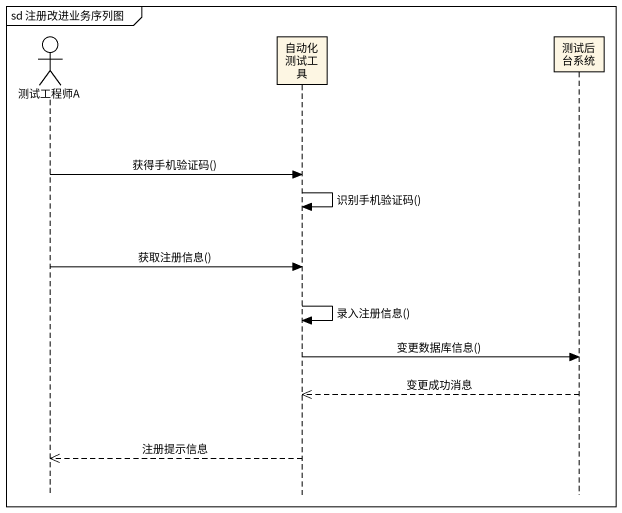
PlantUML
@startuml
mainframe sd 注册改进业务序列图
hide footbox
actor 测试工程师A
participant 自动化测试工具
participant 测试后台系统

测试工程师A -> 自动化测试工具 : 获得手机验证码()
自动化测试工具 -> 自动化测试工具 : 识别手机验证码()
测试工程师A -> 自动化测试工具 : 获取注册信息()
自动化测试工具 -> 自动化测试工具 : 录入注册信息()
自动化测试工具 -> 测试后台系统 : 变更数据库信息()
测试后台系统 -->> 自动化测试工具 : 变更成功消息
自动化测试工具 -->> 测试工程师A : 注册提示信息
@enduml
